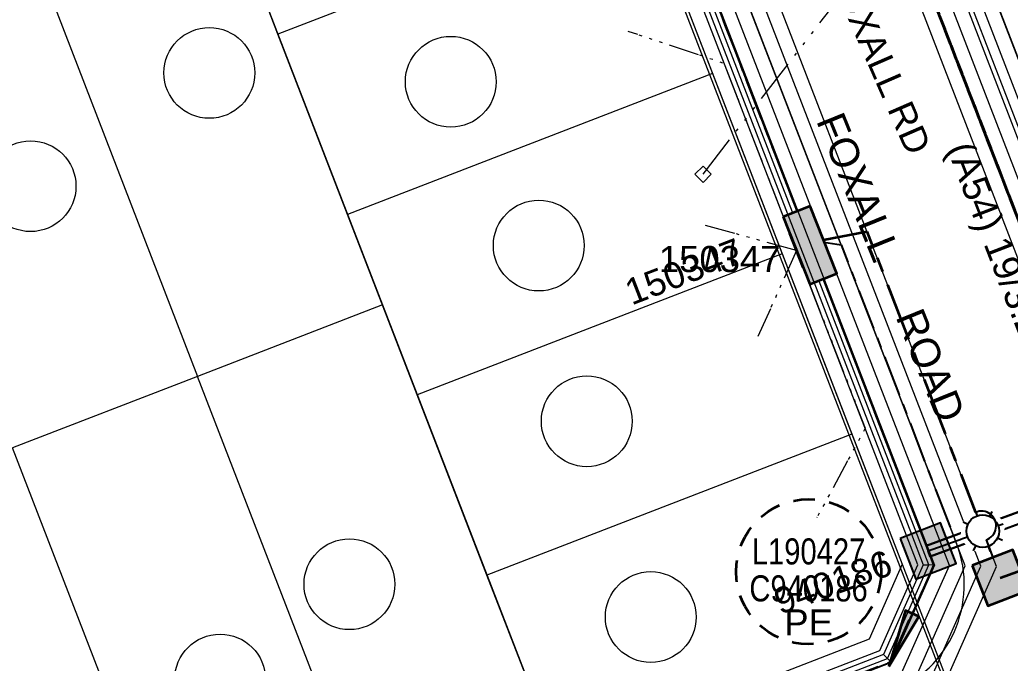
# Model space of a CAD drawing. Header units: metres. Extents: x 0 to 311505, y 0 to 6270811.
# Drawn here: x 310937.1 to 311005.5, y 6270266.5 to 6270310.9 of the extents above; entities that cross this region are included whole.
import ezdxf
from ezdxf import colors
from ezdxf.entities.mleader import LeaderData, LeaderLine
from ezdxf.enums import TextEntityAlignment as Align
from ezdxf.math import Vec2, Vec3

# ---------------------------------------------------------------- set-up
doc = ezdxf.new("R2010")
doc.units = ezdxf.units.M
for name, pattern in [('Cable Exist OH', [1, 1, 0]), ('Cable Exist UG', [7, 4, -1, 1, -1]), ('Dash', [5, 3, -2]), ('PHANTOM', [6.15, 3, -0.75, 0.3, -0.75, 0.3, -0.75, 0.3]), ('PHANTOMX2', [6.6, 3, -0.75, 0.2, -0.75, 0.2, -0.75, 0.2, -0.75])]:
    doc.linetypes.add(name, pattern=pattern)
doc.layers.get('0').update_dxf_attribs({"color": 6})
for name, color, linetype, lineweight in [('_User Miscellaneous1', 30, 'Continuous', 13), ('_User_HV_Exist', 1, 'Continuous', 35), ('_User_LV_Exist', 5, 'Continuous', 35), ('Cadastre Developer_SP_NEW', 92, 'Continuous', 15), ('Cadastre Land Parcels_SP_EXT', 118, 'Continuous', 15), ('Cadastre Roads_SP_EXT', 218, 'Continuous', 15), ('Cadastre Water_SP_EXT', 158, 'Continuous', 15), ('Mains_HV_EXT', 13, 'Continuous', 25), ('Mains_LV_EXT', 163, 'Continuous', 25), ('Mains_SL_EXT', 131, 'Continuous', 25), ('Services_SP_EXT', 42, 'PHANTOMX2', 20)]:
    doc.layers.add(name, color=color, linetype=linetype, lineweight=lineweight)
doc.layers.add('_User Miscellaneous10', color=252, linetype='Continuous', lineweight=13, plot=False, transparency=0.9)
doc.layers.add('_User Miscellaneous8', color=181, linetype='Continuous', lineweight=13, transparency=0.5)
doc.layers.add('Cadastre Roads_SP_NEW', color=214, linetype='Continuous', lineweight=15, transparency=0.65)
for name, color, linetype in [('Duct_SP_NEW', 2, 'Continuous'), ('Equip_SP_SL_EXT', 7, 'Continuous'), ('Equip_SP_SL_NEW', 2, 'Continuous'), ('Mains_LV_New_T84', 2, 'Cable x'), ('Mains_SL_NEW_Hardwired', 2, 'Continuous'), ('Notes', 7, 'Continuous'), ('OH_Details_SP_MISC', 7, 'Continuous'), ('SupportsUG_SP_LV_EXT', 7, 'Continuous'), ('SupportsUG_SP_LV_NEW', 2, 'Continuous'), ('SupportsUG_SP_LV_SL_NEW', 2, 'Continuous')]:
    doc.layers.add(name, color=color, linetype=linetype)
doc.styles.add('ARIAL', font='arial.ttf', dxfattribs={"height": 2})
doc.styles.add('SL_LABEL', font='arial.ttf', dxfattribs={"height": 2})
doc.styles.get("Standard").update_dxf_attribs({"font": 'arial.ttf'})
doc.linetypes.add('Cable o', pattern='A,3.5,-0.01,["O",Standard,S=1.25,R=0,X=0,Y=-0.63],-1.36', length=4.87)
doc.linetypes.add('Cable x', pattern='A,4.5,-0.01,["X",Standard,S=1.25,R=0,X=0,Y=-0.65],-1.2', length=5.71)

# ---------------------------------------------------------------- blocks, each defined once
blk = doc.blocks.new('CCP_EXT')
at = {"flags": 9}
for tag, p in [('USAGE', (0, -1.2)), ('LEGEND', (0, -1.4)), ('STATE', (0, -1.8)), ('LIFE_SUPPORT', (0, -1.6)), ('NOTES', (0, -2))]:
    blk.add_attdef(tag, text='', height=0.2, dxfattribs=at).set_placement(p, align=Align.MIDDLE_LEFT)
at = {"transparency": 33554687}
blk.add_wipeout([(0, 0.566), (0.566, 0), (0, -0.566), (-0.566, 0)], dxfattribs=at)
blk.add_lwpolyline([(-0.566, 0), (0, 0.566), (0.566, 0), (0, -0.566), (-0.566, 0)])
at = {"flags": 1}
blk.add_attdef('Z', (0, 0), '', height=0.2, dxfattribs=at)
at = {"flags": 9}
for tag, p in [('CCP_TYPE', (0, 0)), ('OPERATING_VOLTAGE', (0, -0.6)), ('CONSTRUCTED_VOLTAGE', (0, -0.2)), ('NO_PHASES', (0, -0.4)), ('ORIENTATION', (0, -0.8)), ('OWNED_BY', (0, -1))]:
    blk.add_attdef(tag, text='', height=0.2, dxfattribs=at).set_placement(p, align=Align.MIDDLE_LEFT)
blk = doc.blocks.new('*U471')
at = {"transparency": 33554687, "width": 0.9}
blk.add_attdef('ASSET_NUM', text='', height=2, dxfattribs=at).set_placement((4, 2), align=Align.MIDDLE_LEFT)
at = {"transparency": 33554687}
for tag, p, flags in [('SUBURB', (-2, 0), 1), ('STREETNAME', (-1.8, 0), 9), ('PARENT', (-1.6, 0), 9), ('NOTES', (-1.4, 0), 9), ('LOCATION', (-1.2, 0), 9), ('LEGEND', (-1, 0), 9), ('USAGE', (-0.8, 0), 9), ('SUPPORT_TYPE', (-0.6, 0), 9), ('STATE', (-0.4, 0), 9), ('OWNED_BY', (-0.2, 0), 9)]:
    blk.add_attdef(tag, p, '', height=0.2, rotation=270, dxfattribs=dict(at, flags=flags))
blk.add_wipeout([(0.016, 2.693), (1.845, -1.961), (-0.016, -2.693), (-1.845, 1.961)], dxfattribs=at)
at = {"layer": 'SupportsUG_SP_LV_EXT', "transparency": 33554687}
h = blk.add_hatch(color=256, dxfattribs=at)
h.dxf.hatch_style = 1
h.paths.add_polyline_path([(-1.845, 1.961), (-0.474, -1.529), (-1.388, 0.798), (-0.016, -2.693), (1.845, -1.961), (0.016, 2.693)])
at = {"transparency": 33554687}
blk.add_lwpolyline([(-1.845, 1.961), (-0.474, -1.529), (-1.388, 0.798), (-0.016, -2.693), (1.845, -1.961), (0.016, 2.693)], close=True, dxfattribs=at)
blk = doc.blocks.new('*U352')
at = {"layer": 'Equip_SP_SL_EXT'}
h = blk.add_hatch(color=256, dxfattribs=at)
h.dxf.hatch_style = 1
h.paths.add_polyline_path([(-1.5, 1.5), (-1.5, -1.5), (1.5, -1.5), (1.5, 1.5)])
blk.add_lwpolyline([(-1.5, 1.5), (-1.5, -1.5), (1.5, -1.5), (1.5, 1.5)], close=True)
at = {"width": 0.9, "flags": 8}
blk.add_attdef('ASSET_NUM', text='', height=2, dxfattribs=at).set_placement((4, 2), align=Align.MIDDLE_LEFT)
at = {"flags": 1}
blk.add_attdef('Z', (-2.351, -1.813), '', height=0.2, rotation=270, dxfattribs=at)
at = {"flags": 9}
for tag, p in [('NOTES', (-2, -1.813)), ('SUBURB', (-1.8, -1.813)), ('STREETNAME', (-1.6, -1.813)), ('LOCATION', (-1.4, -1.813)), ('LEGEND', (-1.2, -1.813)), ('USAGE', (-1, -1.813)), ('STATE', (-0.8, -1.813)), ('OWNED_BY', (-0.6, -1.813)), ('COLUMN_TYPE', (-0.4, -1.813)), ('STREET_CODE', (-0.2, -1.813)), ('STRUCTURE_PLANT_NUMBER', (0.031, -1.813))]:
    blk.add_attdef(tag, text='', height=0.2, rotation=270, dxfattribs=at).set_placement(p, align=Align.MIDDLE_LEFT)
blk = doc.blocks.new('*U459')
at = {"transparency": 33554687}
for tag, height, rotation, flags, p in [('LANTNUMBER', 0.2, 270, 9, (-1.4, 2.6)), ('LOUTREACH', 0.2, 270, 9, (-1.4, 2.2)), ('LOUTREACHVOCAB', 0.2, 270, 9, (-1.4, 2)), ('LRATECODE', 0.2, 270, 9, (-1.4, 1.8)), ('LREMOVE', 0.2, 270, 9, (-1.4, 1.6)), ('LREPLACE', 0.2, 270, 9, (-1.4, 1.4)), ('LTYPEVOCAB', 0.2, 270, 9, (-1.4, 1)), ('LEGEND', 0.2, 270, 9, (-1.4, 0.8)), ('LTYPE', 0.2, 270, 9, (-1.4, 1.2)), ('SUBURB', 0.2, 270, 9, (-1.4, 0.6)), ('STREETNAME', 0.2, 270, 9, (-1.4, 0.4)), ('LOCATION', 0.2, 270, 9, (-1.4, 0.2)), ('LNEW', 0.2, 270, 9, (-6.4, 0)), ('LMASTVOCAB', 0.2, 270, 9, (-6.2, 0)), ('LMAST', 0.2, 270, 9, (-6, 0)), ('LLAMPVOCAB', 0.2, 270, 9, (-5.8, 0)), ('LLAMP', 0.2, 270, 9, (-5.6, 0)), ('LEXIST', 0.2, 270, 9, (-5.4, 0)), ('LCHARGE3PERCENT', 0.2, 270, 9, (-5.2, 0)), ('LCHARGE3', 0.2, 270, 9, (-5, 0)), ('LCHARGE2PERCENT', 0.2, 270, 9, (-4.8, 0)), ('LCHARGE2', 0.2, 270, 9, (-4.6, 0)), ('LCHARGE1PERCENT', 0.2, 270, 9, (-4.4, 0)), ('LCHARGE1', 0.2, 270, 9, (-4.2, 0)), ('LCATEGORY', 0.2, 270, 9, (-4, 0)), ('LBRACKETVOCAB', 0.2, 270, 9, (-3.8, 0)), ('LBRACKET', 0.2, 270, 9, (-3.6, 0)), ('LKINGHEIGHT', 0.2, 270, 9, (-3.4, 0)), ('CREPLACE', 0.2, 270, 9, (-3.2, 0)), ('CREMOVE', 0.2, 270, 9, (-3, 0)), ('CNUMBER', 0.2, 270, 9, (-2.8, 0)), ('CNEW', 0.2, 270, 9, (-2.6, 0)), ('CEXIST', 0.2, 270, 9, (-2.4, 0)), ('USAGE', 0.2, 270, 9, (-2.2, 0)), ('STATE', 0.2, 270, 9, (-2, 0)), ('OWNED_BY', 0.2, 270, 9, (-1.8, 0)), ('ORIENTATION', 0.2, 270, 9, (-1.6, 0)), ('OPERATING_VOLTAGE', 0.2, 270, 9, (-1.4, 0)), ('NOTES', 0.2, 270, 9, (-1.4, 0)), ('NO_PHASES', 0.2, 270, 9, (-1.2, 0)), ('LANTERN_TYPE', 0.2, 270, 9, (-1, 0)), ('LANTERN_PURPOSE', 0.2, 270, 9, (-0.8, 0)), ('CONTROL_TYPE', 0.2, 270, 9, (-0.6, 0)), ('CONSTRUCTED_VOLTAGE', 0.2, 270, 9, (-0.4, 0)), ('MAINTAINED_BY', 0.2, 270, 9, (-1.4, -0.663)), ('LNUMBER', 1, 19.98016, 8, (13.774, -4.803))]:
    blk.add_attdef(tag, text='', height=height, rotation=rotation, dxfattribs=dict(at, flags=flags)).set_placement(p, align=Align.MIDDLE_LEFT)
at = {"transparency": 33554687, "style": 'SL_LABEL'}
for tag, height, rotation, flags, p in [('ASSET_NUM', 1, 19.98016, 8, (13.091, -2.923)), ('STREET_CODE', 0.001, 270, 9, (0.001, 0))]:
    blk.add_attdef(tag, text='', height=height, rotation=rotation, dxfattribs=dict(at, flags=flags)).set_placement(p, align=Align.MIDDLE_LEFT)
at = {"transparency": 33554687}
for tag, p, height, flags in [('OPERATED_BY', (-1.4, -0.407), 0.2, 9), ('Z', (0, 0), 0.001, 1)]:
    blk.add_attdef(tag, p, '', height=height, rotation=270, dxfattribs=dict(at, flags=flags))
blk.add_wipeout([(12.199, -4.312), (11.972, -5.523), (11.19, -6.474), (9.979, -6.248), (9.027, -5.465), (9.254, -4.254), (10.036, -3.302), (11.247, -3.529)], dxfattribs=at)
for p, q in [((10.101, -3.479), (10.229, -3.831)), ((11.247, -3.529), (11.089, -3.869)), ((9.254, -4.254), (9.594, -4.412)), ((11.67, -4.504), (12.023, -4.376)), ((6.854, -6.255), (9.556, -5.273)), ((11.972, -5.523), (11.632, -5.364)), ((9.979, -6.248), (10.137, -5.908)), ((10.997, -5.946), (11.126, -6.298))]:
    blk.add_line(p, q, dxfattribs=at)
blk.add_circle((10.613, -4.888), 1.125, dxfattribs=at)
blk = doc.blocks.new('*U478')
at = {"transparency": 33554687}
for tag, height, rotation, flags, p in [('LANTNUMBER', 0.2, 270, 9, (-1.4, 2.6)), ('LOUTREACH', 0.2, 270, 9, (-1.4, 2.2)), ('LOUTREACHVOCAB', 0.2, 270, 9, (-1.4, 2)), ('LRATECODE', 0.2, 270, 9, (-1.4, 1.8)), ('LREMOVE', 0.2, 270, 9, (-1.4, 1.6)), ('LREPLACE', 0.2, 270, 9, (-1.4, 1.4)), ('LTYPEVOCAB', 0.2, 270, 9, (-1.4, 1)), ('LEGEND', 0.2, 270, 9, (-1.4, 0.8)), ('LTYPE', 0.2, 270, 9, (-1.4, 1.2)), ('SUBURB', 0.2, 270, 9, (-1.4, 0.6)), ('STREETNAME', 0.2, 270, 9, (-1.4, 0.4)), ('LOCATION', 0.2, 270, 9, (-1.4, 0.2)), ('LNEW', 0.2, 270, 9, (-6.4, 0)), ('LMASTVOCAB', 0.2, 270, 9, (-6.2, 0)), ('LMAST', 0.2, 270, 9, (-6, 0)), ('LLAMPVOCAB', 0.2, 270, 9, (-5.8, 0)), ('LLAMP', 0.2, 270, 9, (-5.6, 0)), ('LEXIST', 0.2, 270, 9, (-5.4, 0)), ('LCHARGE3PERCENT', 0.2, 270, 9, (-5.2, 0)), ('LCHARGE3', 0.2, 270, 9, (-5, 0)), ('LCHARGE2PERCENT', 0.2, 270, 9, (-4.8, 0)), ('LCHARGE2', 0.2, 270, 9, (-4.6, 0)), ('LCHARGE1PERCENT', 0.2, 270, 9, (-4.4, 0)), ('LCHARGE1', 0.2, 270, 9, (-4.2, 0)), ('LCATEGORY', 0.2, 270, 9, (-4, 0)), ('LBRACKETVOCAB', 0.2, 270, 9, (-3.8, 0)), ('LBRACKET', 0.2, 270, 9, (-3.6, 0)), ('LKINGHEIGHT', 0.2, 270, 9, (-3.4, 0)), ('CREPLACE', 0.2, 270, 9, (-3.2, 0)), ('CREMOVE', 0.2, 270, 9, (-3, 0)), ('CNUMBER', 0.2, 270, 9, (-2.8, 0)), ('CNEW', 0.2, 270, 9, (-2.6, 0)), ('CEXIST', 0.2, 270, 9, (-2.4, 0)), ('USAGE', 0.2, 270, 9, (-2.2, 0)), ('STATE', 0.2, 270, 9, (-2, 0)), ('OWNED_BY', 0.2, 270, 9, (-1.8, 0)), ('ORIENTATION', 0.2, 270, 9, (-1.6, 0)), ('OPERATING_VOLTAGE', 0.2, 270, 9, (-1.4, 0)), ('NOTES', 0.2, 270, 9, (-1.4, 0)), ('NO_PHASES', 0.2, 270, 9, (-1.2, 0)), ('LANTERN_TYPE', 0.2, 270, 9, (-1, 0)), ('LANTERN_PURPOSE', 0.2, 270, 9, (-0.8, 0)), ('CONTROL_TYPE', 0.2, 270, 9, (-0.6, 0)), ('CONSTRUCTED_VOLTAGE', 0.2, 270, 9, (-0.4, 0)), ('MAINTAINED_BY', 0.2, 270, 9, (-1.4, -0.663)), ('LNUMBER', 1, 19.98016, 8, (13.774, -4.803))]:
    blk.add_attdef(tag, text='', height=height, rotation=rotation, dxfattribs=dict(at, flags=flags)).set_placement(p, align=Align.MIDDLE_LEFT)
at = {"transparency": 33554687, "style": 'SL_LABEL'}
for tag, height, rotation, flags, p in [('ASSET_NUM', 1, 19.98016, 8, (13.091, -2.923)), ('STREET_CODE', 0.001, 270, 9, (0.001, 0))]:
    blk.add_attdef(tag, text='', height=height, rotation=rotation, dxfattribs=dict(at, flags=flags)).set_placement(p, align=Align.MIDDLE_LEFT)
at = {"transparency": 33554687}
for tag, p, height, flags in [('OPERATED_BY', (-1.4, -0.407), 0.2, 9), ('Z', (0, 0), 0.001, 1)]:
    blk.add_attdef(tag, p, '', height=height, rotation=270, dxfattribs=dict(at, flags=flags))
blk.add_wipeout([(12.199, -4.312), (11.972, -5.523), (11.19, -6.474), (9.979, -6.248), (9.027, -5.465), (9.254, -4.254), (10.036, -3.302), (11.247, -3.529)], dxfattribs=at)
for p, q in [((10.101, -3.479), (10.229, -3.831)), ((10.101, -3.479), (11.126, -6.298)), ((11.247, -3.529), (11.089, -3.869)), ((9.203, -5.401), (12.023, -4.376)), ((9.254, -4.254), (9.594, -4.412)), ((11.67, -4.504), (12.023, -4.376)), ((6.854, -6.255), (9.556, -5.273)), ((11.972, -5.523), (11.632, -5.364)), ((9.979, -6.248), (10.137, -5.908)), ((10.997, -5.946), (11.126, -6.298))]:
    blk.add_line(p, q, dxfattribs=at)
blk.add_circle((10.613, -4.888), 1.125, dxfattribs=at)
blk = doc.blocks.new('*U285')
at = {"linetype": 'Dash', "ltscale": 0.5}
blk.add_circle((0, 0), 5, dxfattribs=at)
at = {"insert": (0, -2.6), "char_height": 1.8, "attachment_point": 2}
blk.add_mtext('PE', dxfattribs=at)
at = {"width": 0.8}
blk.add_attdef('SNUMBER', text='', height=1.8, dxfattribs=at).set_placement((0, 0.5), align=Align.CENTER)
at = {"flags": 1}
blk.add_attdef('Z', (0, 0), '', height=0.2, dxfattribs=at)
at = {"width": 0.8}
blk.add_attdef('CNUMBER', text='', height=1.8, dxfattribs=at).set_placement((0, -0.25), align=Align.TOP_CENTER)
blk = doc.blocks.new('*U479')
at = {"transparency": 33554687}
h = blk.add_hatch(color=256, dxfattribs=at)
h.dxf.hatch_style = 1
h.paths.add_polyline_path([(2.837, -2.82), (0.353, 0.355), (-0.352, -0.354)])
blk.add_line((0.355, -0.352), (2.837, -2.82), dxfattribs=at)
at = {"transparency": 33554687, "flags": 128}
blk.add_lwpolyline([(2.837, -2.82), (0.353, 0.355), (-0.352, -0.354)], close=True, dxfattribs=at)
at = {"transparency": 33554687}
blk.add_circle((0, 0), 0.0001, dxfattribs=at)

msp = doc.modelspace()

# ---------------------------------------------------------------- linework, layer by layer
at = {"layer": '_User Miscellaneous1', "transparency": 33554687}
for p, q in [((310999.689, 6270274.56), (311015.025, 6270280.185)), ((310999.937, 6270273.884), (311015.273, 6270279.509)), ((310999.689, 6270274.56), (310999.813, 6270274.222)), ((310999.937, 6270273.884), (310999.813, 6270274.222)), ((311000.253, 6270273.247), (310999.864, 6270273.257))]:
    msp.add_line(p, q, dxfattribs=at)
at = {"layer": '_User Miscellaneous1', "linetype": 'Cable Exist OH'}
msp.add_lwpolyline([(310997.962, 6270317.926), (311022.161, 6270255.383), (311037.599, 6270215.398)], dxfattribs=at)
at = {"layer": '_User Miscellaneous8', "color": 1, "transparency": 33554687}
for centre in [(310950.222, 6270307.206), (310966.878, 6270306.595), (310937.891, 6270299.391), (310972.949, 6270295.295), (310976.26, 6270283.168), (310959.887, 6270271.925), (310980.676, 6270269.663), (310950.965, 6270265.351)]:
    msp.add_circle(centre, 3.132, dxfattribs=at)
at = {"layer": '_User_LV_Exist', "linetype": 'Cable Exist OH', "transparency": 33554674}
msp.add_lwpolyline([(311021.282, 6270257.695), (310998.856, 6270315.664)], dxfattribs=at)
at = {"layer": 'Cadastre Developer_SP_NEW'}
for p, q in [((310954.956, 6270309.882), (310950.044, 6270322.599)), ((310950.044, 6270322.599), (310962.173, 6270291.2)), ((310980.136, 6270319.609), (310954.956, 6270309.882)), ((310980.136, 6270319.609), (310984.942, 6270307.168)), ((310937.279, 6270317.668), (310949.409, 6270286.269)), ((310959.762, 6270297.441), (310954.956, 6270309.882)), ((310964.568, 6270285), (310959.762, 6270297.441)), ((310989.748, 6270294.727), (310964.568, 6270285)), ((310989.748, 6270294.727), (310994.553, 6270282.287)), ((310962.173, 6270291.2), (310949.409, 6270286.269)), ((310962.173, 6270291.2), (310974.286, 6270259.843)), ((310949.409, 6270286.269), (310936.644, 6270281.338)), ((310961.521, 6270254.912), (310949.409, 6270286.269)), ((310969.373, 6270272.56), (310964.568, 6270285)), ((310994.553, 6270282.287), (310969.373, 6270272.56)), ((310994.553, 6270282.287), (310998.024, 6270273.301)), ((310948.756, 6270249.982), (310936.644, 6270281.338)), ((310998.024, 6270273.301), (310995.734, 6270268.128)), ((310974.286, 6270259.843), (310969.373, 6270272.56)), ((310995.734, 6270268.128), (310974.286, 6270259.843))]:
    msp.add_line(p, q, dxfattribs=at)
at = {"layer": 'Cadastre Land Parcels_SP_EXT', "linetype": 'Continuous'}
msp.add_lwpolyline([(311128.807, 6270242.312), (311101.298, 6270313.658), (311155.556, 6270334.632), (311123.416, 6270417.943), (310984.375, 6270364.277), (311042.434, 6270213.896), (311048.37, 6270211.279), (311128.807, 6270242.312)], close=True, dxfattribs=at)
at = {"layer": 'Cadastre Roads_SP_NEW'}
msp.add_arc((310994.348, 6270271.881), 7.95, 291.12398, 21.12076, dxfattribs=at)
at = {"layer": 'Cadastre Water_SP_EXT'}
msp.add_line((310998.024, 6270273.301), (311003.357, 6270259.496), dxfattribs=at)
at = {"layer": 'Duct_SP_NEW', "ltscale": 0.7, "transparency": 33554674}
for p, q in [((310999.675, 6270274.598), (311015.012, 6270280.223)), ((310999.95, 6270273.847), (311015.287, 6270279.472)), ((310999.675, 6270274.598), (310999.813, 6270274.222)), ((310999.95, 6270273.847), (310999.813, 6270274.222))]:
    msp.add_line(p, q, dxfattribs=at)
at = {"layer": 'Mains_HV_EXT', "linetype": 'Cable Exist OH'}
msp.add_lwpolyline([(311128.039, 6269981.217), (311085.825, 6270090.506), (310997.962, 6270317.926), (310997.874, 6270318.156)], dxfattribs=at)
at = {"layer": 'Mains_LV_EXT', "linetype": 'Cable Exist OH'}
msp.add_lwpolyline([(311037.599, 6270215.398), (311022.161, 6270255.383), (310997.962, 6270317.926)], dxfattribs=at)
at = {"layer": 'Mains_SL_EXT', "linetype": 'Cable Exist OH'}
msp.add_lwpolyline([(310997.962, 6270317.926), (311022.161, 6270255.383), (311037.599, 6270215.398)], dxfattribs=at)

# ---------------------------------------------------------------- texts
at = {"layer": '_User_HV_Exist', "insert": (311002.807, 6270302.654), "char_height": 1.85, "attachment_point": 1, "rotation": 291.11054}
msp.add_mtext('\\A1;(A54) {\\A0;19/3.25 AAC "NEPTUNE"}', dxfattribs=at)
at = {"layer": 'Cadastre Roads_SP_EXT'}
msp.add_text('FOXALL RD', height=1.8, rotation=293.50504, dxfattribs=at).set_placement((310992.845, 6270314.211))

# ---------------------------------------------------------------- next in the draw order: block references
at = {"layer": 'Services_SP_EXT'}
msp.add_blockref('CCP_EXT', (310984.278, 6270300.213), dxfattribs=at)

# ---------------------------------------------------------------- next in the draw order: linework, layer by layer
at = {"layer": '_User Miscellaneous10', "flags": 128}
for points in [[(310821.998, 6270279.569), (310817.696, 6270269.851), (310840.846, 6270209.921), (310850.564, 6270205.619), (311000.215, 6270263.427), (311004.517, 6270273.145), (310981.367, 6270333.075), (310971.649, 6270337.377)], [(310822.745, 6270278.785), (310818.778, 6270269.825), (310841.63, 6270210.668), (310850.59, 6270206.701), (310999.468, 6270264.211), (311003.435, 6270273.171), (310980.583, 6270332.328), (310971.623, 6270336.295)], [(310823.492, 6270278.001), (310819.86, 6270269.799), (310842.413, 6270211.415), (310850.616, 6270207.783), (310998.721, 6270264.994), (311002.353, 6270273.197), (310979.8, 6270331.581), (310971.597, 6270335.212)], [(310824.238, 6270277.218), (310820.942, 6270269.773), (310843.197, 6270212.161), (310850.642, 6270208.865), (310997.975, 6270265.778), (311001.271, 6270273.223), (310979.016, 6270330.834), (310971.571, 6270334.13)], [(310824.985, 6270276.434), (310822.024, 6270269.747), (310843.98, 6270212.908), (310850.668, 6270209.947), (310997.228, 6270266.561), (311000.188, 6270273.249), (310978.233, 6270330.088), (310971.545, 6270333.048)], [(310825.732, 6270275.651), (310823.106, 6270269.721), (310844.764, 6270213.655), (310850.694, 6270211.029), (310996.481, 6270267.345), (310999.106, 6270273.275), (310977.449, 6270329.341), (310971.519, 6270331.966)]]:
    msp.add_lwpolyline(points, close=True, dxfattribs=at)
at = {"layer": '_User Miscellaneous10', "color": 4, "flags": 128}
msp.add_lwpolyline([(310825.209, 6270276.199), (310822.349, 6270269.739), (310844.215, 6270213.132), (310850.676, 6270210.272), (310997.004, 6270266.796), (310999.864, 6270273.257), (310977.997, 6270329.864), (310971.537, 6270332.724)], close=True, dxfattribs=at)
at = {"layer": 'Cadastre Developer_SP_NEW'}
for q in [(310959.762, 6270297.441), (310989.748, 6270294.727)]:
    msp.add_line((310984.942, 6270307.168), q, dxfattribs=at)
at = {"layer": 'Cadastre Roads_SP_EXT', "linetype": 'Continuous'}
msp.add_lwpolyline([(310984.375, 6270364.277), (310983.456, 6270366.659), (310987.493, 6270368.265), (310982.016, 6270370.392), (310978.055, 6270380.659), (310972.653, 6270394.659), (310966.908, 6270409.55), (310948.128, 6270401.866), (310952.628, 6270390.209), (310957.7, 6270377.07), (310962.772, 6270363.929), (310967.272, 6270352.272), (310964.99, 6270347.107), (310968.712, 6270348.542), (310970.766, 6270343.221), (311003.274, 6270259.121), (311023.126, 6270207.74), (311034.298, 6270211.303), (311042.434, 6270213.896), (310984.375, 6270364.277)], close=True, dxfattribs=at)
at = {"layer": 'Cadastre Roads_SP_NEW'}
msp.add_line((310980.404, 6270330.039), (311001.764, 6270274.745), dxfattribs=at)
at = {"layer": 'Cadastre Water_SP_EXT'}
msp.add_line((310976.665, 6270328.594), (310998.024, 6270273.301), dxfattribs=at)
at = {"layer": 'Services_SP_EXT'}
msp.add_lwpolyline([(310984.278, 6270300.213), (310997.962, 6270317.926)], dxfattribs=at)

# ---------------------------------------------------------------- next in the draw order: block references
at = {"layer": 'SupportsUG_SP_LV_NEW'}
ref = msp.add_blockref('*U471', (310991.663, 6270295.319), dxfattribs=at)
ref.add_attrib('ASSET_NUM', '150347', dxfattribs={"layer": '0', "height": 1.8, "rotation": 21.12086}).set_placement((310979.025, 6270291.991), align=Align.MIDDLE_LEFT)

# ---------------------------------------------------------------- next in the draw order: linework, layer by layer
at = {"layer": '_User Miscellaneous10', "linetype": 'PHANTOM', "ltscale": 0.7, "flags": 128}
for points in [[(310989.831, 6270297.287), (310985.747, 6270307.858), (310979.108, 6270310.076)], [(310990.73, 6270294.958), (310983.982, 6270296.817)], [(310990.734, 6270294.952), (310987.86, 6270288.568)], [(310991.633, 6270292.623), (310995.47, 6270282.688), (310992.137, 6270276.533)]]:
    msp.add_lwpolyline(points, dxfattribs=at)
at = {"layer": '_User_HV_Exist', "linetype": 'Cable Exist OH', "flags": 128}
msp.add_lwpolyline([(311029.211, 6270237.04), (311021.814, 6270256.198), (310997.955, 6270317.996), (310988.244, 6270343.15)], dxfattribs=at)
at = {"layer": 'Mains_LV_New_T84', "color": 1, "linetype": 'Cable Exist UG', "ltscale": 0.7, "transparency": 33554674, "flags": 128}
for points in [[(310951.47, 6270325.294), (310971.545, 6270333.048), (310978.233, 6270330.088), (310984.404, 6270314.111), (310985.794, 6270310.513), (310986.892, 6270307.671), (310989.211, 6270301.668), (310990.762, 6270297.653)], [(310992.314, 6270295.577), (310993.807, 6270295.343), (311001.554, 6270275.287), (311016.569, 6270280.794), (311025.874, 6270256.788), (311025.436, 6270256.619), (311025.436, 6270256.619)], [(310992.563, 6270292.989), (311000.188, 6270273.249), (310997.228, 6270266.561), (310951.779, 6270249.005)]]:
    msp.add_lwpolyline(points, dxfattribs=at)
at = {"layer": 'OH_Details_SP_MISC', "color": 7, "linetype": 'Cable Exist OH', "lineweight": 40, "elevation": 72.52, "flags": 128}
msp.add_lwpolyline([(310987.523, 6270345.016), (311021.814, 6270256.198), (311023.892, 6270250.816)], dxfattribs=at)

# ---------------------------------------------------------------- next in the draw order: texts
at = {"layer": '_User_HV_Exist', "transparency": 33554674, "style": 'ARIAL'}
msp.add_text('FOXALL     ROAD', height=2, rotation=292.05489, dxfattribs=at).set_placement((310992.061, 6270303.921))

# ---------------------------------------------------------------- next in the draw order: leaders
at = {"layer": 'Notes'}
ml = msp.add_multileader_mtext('Standard', dxfattribs=at)
ml.set_content('Constructed under  \\PURS15861', color=256)
ml.set_leader_properties()
ml.build(insert=Vec2(0, 0))
ml.multileader.update_dxf_attribs({"leader_type": 2, "has_text_frame": 1, "text_left_attachment_type": 2, "text_right_attachment_type": 2, "dogleg_length": 0.01})
ctx = ml.context
ctx.base_point, ctx.char_height, ctx.plane_origin, ctx.plane_x_axis, ctx.plane_y_axis = Vec3(310975.102, 6270390.559), 1.8, Vec3(312213.891, 6270750.769), Vec3(0.932874, 0.360203), Vec3(-0.360203, 0.932874)
ctx.left_attachment, ctx.right_attachment, ctx.text_align_type = 2, 2, 1
notes = []
notes.append((ctx, [(0, (0, 0, 0), (0, 0), (1, 0), 1, [])]))
ctx.mtext.insert, ctx.mtext.text_direction, ctx.mtext.rotation, ctx.mtext.width, ctx.mtext.alignment, ctx.mtext.flow_direction = Vec3(310985.694, 6270397.27), Vec3(0.932874, 0.360203), 0.368486, 20.92345, 2, 5
ctx.mtext.has_bg_fill, ctx.mtext.bg_color, ctx.mtext.bg_scale_factor, ctx.mtext.bg_transparency, ctx.mtext.use_window_bg_color = 1, -1073741824, 2, 0, 1
for ctx, leaders in notes:
    for number, flags, end, landing, length, lines in leaders:
        leader = LeaderData()
        leader.index, (leader.has_last_leader_line, leader.has_dogleg_vector, leader.attachment_direction) = number, flags
        leader.last_leader_point, leader.dogleg_vector, leader.dogleg_length = Vec3(end), Vec3(landing), length
        for number, points, colour, breaks in lines:
            line = LeaderLine()
            line.index, line.vertices, line.color, line.breaks = number, Vec3.list(points), colors.encode_raw_color(colour), breaks
            leader.lines.append(line)
        ctx.leaders.append(leader)

# ---------------------------------------------------------------- next in the draw order: linework, layer by layer
at = {"layer": '_User Miscellaneous1', "transparency": 33554687}
for p, q in [((310998.656, 6270275.383), (310998.992, 6270275.513)), ((310999.328, 6270275.643), (310998.992, 6270275.513)), ((310999.474, 6270273.266), (310996.735, 6270267.078)), ((311000.253, 6270273.247), (310997.273, 6270266.514)), ((310999.474, 6270273.266), (310999.864, 6270273.257)), ((310996.735, 6270267.078), (310955.91, 6270251.308)), ((310997.273, 6270266.514), (310956.17, 6270250.637)), ((310996.735, 6270267.078), (310997.004, 6270266.796)), ((310997.273, 6270266.514), (310997.004, 6270266.796))]:
    msp.add_line(p, q, dxfattribs=at)
at = {"layer": '_User Miscellaneous10', "ltscale": 0.7, "flags": 128}
for points in [[(311028.831, 6270246.353), (311008.086, 6270300.086), (310984.583, 6270360.963)], [(311029.764, 6270246.713), (311009.019, 6270300.446), (310985.515, 6270361.323)], [(311026.965, 6270245.632), (311006.22, 6270299.366), (310982.717, 6270360.243)], [(311027.898, 6270245.993), (311007.153, 6270299.726), (310983.65, 6270360.603)], [(311025.1, 6270244.912), (311004.354, 6270298.646), (310980.851, 6270359.522)], [(311026.033, 6270245.272), (311005.287, 6270299.006), (310981.784, 6270359.883)]]:
    msp.add_lwpolyline(points, dxfattribs=at)
at = {"layer": '_User Miscellaneous10', "color": 4, "ltscale": 0.7, "flags": 128}
msp.add_lwpolyline([(311028.178, 6270246.101), (311007.433, 6270299.834), (310983.93, 6270360.711)], dxfattribs=at)

# ---------------------------------------------------------------- next in the draw order: block references
at = {"layer": '_User_LV_Exist', "linetype": 'ByBlock', "lineweight": -2}
msp.add_blockref('*U285', (310991.559, 6270272.789), dxfattribs=at).add_auto_attribs({'SNUMBER': 'L190427', 'CNUMBER': 'C940186'})
at = {"layer": '_User_LV_Exist', "ltscale": 0.1, "transparency": 33554687, "rotation": 290.9554623417256}
msp.add_blockref('*U479', (310998.708, 6270269.905), dxfattribs=at)
at = {"layer": 'SupportsUG_SP_LV_SL_NEW', "ltscale": 0.7}
ref = msp.add_blockref('*U352', (310999.813, 6270274.222), dxfattribs=dict(at, rotation=21.120846154022))
ref.add_attrib('ASSET_NUM', '940186', dxfattribs={"height": 1.8, "rotation": 19.73173}).set_placement((310989.288, 6270270.66), align=Align.MIDDLE_LEFT)

# ---------------------------------------------------------------- next in the draw order: block references
at = {"layer": 'Equip_SP_SL_NEW', "ltscale": 0.7}
msp.add_blockref('*U459', (310992.959, 6270280.477), dxfattribs=at)

# ---------------------------------------------------------------- next in the draw order: linework, layer by layer
at = {"layer": '_User Miscellaneous1', "transparency": 33554687}
for p, q in [((310998.656, 6270275.383), (310999.474, 6270273.266)), ((310999.328, 6270275.643), (311000.253, 6270273.247))]:
    msp.add_line(p, q, dxfattribs=at)
at = {"layer": '_User_LV_Exist', "color": 4, "linetype": 'Cable Exist UG', "flags": 128}
msp.add_lwpolyline([(310992.594, 6270295.685), (310995.588, 6270296.26), (311003.072, 6270276.884)], dxfattribs=at)
at = {"layer": 'Mains_SL_NEW_Hardwired', "color": 4, "linetype": 'Cable o', "ltscale": 0.7, "flags": 128}
msp.add_lwpolyline([(311003.804, 6270274.991), (311004.271, 6270273.781)], dxfattribs=at)

# ---------------------------------------------------------------- next in the draw order: block references
at = {"layer": '_User_LV_Exist', "ltscale": 0.7}
msp.add_blockref('*U478', (310997.928, 6270278.625), dxfattribs=at)

# ---------------------------------------------------------------- next in the draw order: linework, layer by layer
at = {"layer": 'Mains_SL_NEW_Hardwired', "color": 4, "ltscale": 0.7, "flags": 128}
msp.add_lwpolyline([(311003.804, 6270274.991, 1.049434), (311003.072, 6270276.884)], format="xyb", dxfattribs=at)

# ---------------------------------------------------------------- next in the draw order: block references
at = {"layer": '_User_LV_Exist'}
ref = msp.add_blockref('*U471', (310991.663, 6270295.319), dxfattribs=at)
ref.add_attrib('ASSET_NUM', '150347', dxfattribs={"layer": '0', "height": 1.8}).set_placement((310981.232, 6270294.365), align=Align.MIDDLE_LEFT)
at = {"layer": '_User_LV_Exist', "ltscale": 0.7, "rotation": 21.120846154022}
msp.add_blockref('*U352', (311004.782, 6270272.37), dxfattribs=at)

# ---------------------------------------------------------------- next in the draw order: linework, layer by layer
at = {"layer": '_User Miscellaneous1', "transparency": 33554687}
for p, q in [((310984.643, 6270311.639), (310998.656, 6270275.383)), ((310985.314, 6270311.898), (310999.328, 6270275.643))]:
    msp.add_line(p, q, dxfattribs=at)

doc.saveas('drawing.dxf')
